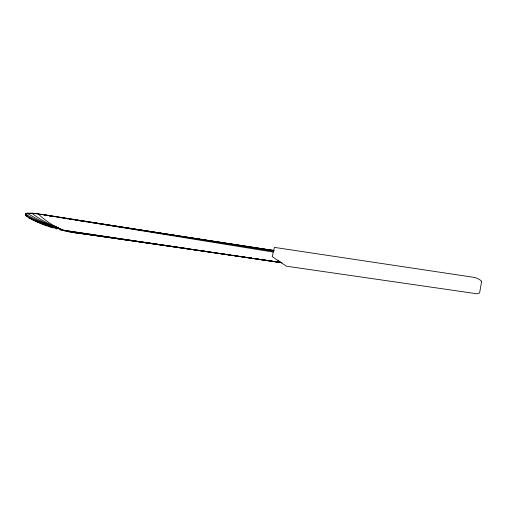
<?xml version="1.0" encoding="UTF-8"?>
<svg xmlns="http://www.w3.org/2000/svg" width="507" height="507" viewBox="0 0 507 507"><rect width="100%" height="100%" fill="white"/><g stroke="black" fill="none" stroke-linecap="round" stroke-linejoin="round"><path stroke-width="0.76" d="M57.703 228.15L58.083 227.763A132.669 83.947 89.6 0 0 78.667 233.087L80.239 233.302M40.902 223.194C35.642 221.115 30.097 219.239 25.718 215.545L25.35 214.043L27.41 213.232L31.808 213.194L38.247 213.954L273.292 252.074M56.885 227.897L58.083 227.763L60.276 229.088A122.162 51.695 -82.5 0 0 70.505 231.895M56.144 227.637L58.083 227.763L58.539 228.372M81.804 233.524L87.299 234.278M88.871 234.494L91.222 234.817M92.794 235.039L94.359 235.254M95.931 235.47L98.282 235.793M99.854 236.008L101.425 236.224M103.777 236.547L105.348 236.769M106.914 236.984L108.485 237.2M110.837 237.523L112.408 237.739M117.903 238.499L119.468 238.715M168.749 245.927L71.81 232.231L230.66 255.091M170.054 246.142L172.405 246.472M173.971 246.694L175.79 246.915M177.108 247.131L179.459 247.467M181.024 247.689L182.824 247.91M184.155 248.126L186.506 248.462M188.078 248.677L189.643 248.899M195.125 249.672L196.697 249.894M202.179 250.667L203.934 250.895M232.225 255.313L237.701 256.105M239.266 256.327L244.742 257.119M246.307 257.341L247.872 257.569M249.438 257.79L251.789 258.126L250.173 257.854M254.913 258.583L253.348 258.355L255.655 258.652M256.479 258.804L258.83 259.14L257.226 258.874M269.002 260.604L267.436 260.383L268.976 260.585M270.567 260.832L272.132 261.054M274.477 261.397L276.042 261.618M171.81 246.478L68.375 231.465L281.734 262.734L64.934 230.463L281.968 262.803M173.375 246.706L189.048 248.981M190.619 249.21L196.101 250.002M197.667 250.23L210.209 252.049M211.774 252.277L213.339 252.505M214.911 252.733L217.262 253.075M218.828 253.304L227.447 254.552M229.012 254.78L230.584 255.008M232.149 255.236L234.5 255.579M236.066 255.807L241.554 256.599M243.119 256.827L247.822 257.512M270.548 260.813L272.899 261.149M274.464 261.378L276.03 261.606M153.285 232.25L154.939 232.504M156.41 232.726L171.347 234.982M172.811 235.204L178.382 236.047M179.833 236.268L181.506 236.522M182.957 236.744L184.637 236.991M186.082 237.213L191.665 238.056M193.11 238.277L274.312 250.559M55.536 227.377L58.083 227.763L58.894 228.784A125.546 22.523 -77.2 0 0 62.146 230.368M59.851 217.573L61.41 217.814M70.777 219.252L69.218 219.011L70.79 219.284M84.048 221.293L75.461 219.975L77.039 220.247M85.607 221.534L87.172 221.774M100.443 223.815L88.731 222.015L90.322 222.307M102.002 224.056L273.729 250.458M78.604 220.494L84.073 221.337M85.632 221.584L87.198 221.825M91.881 222.548L93.446 222.795M95.005 223.036L96.571 223.276M98.13 223.517L100.475 223.885M102.034 224.126L106.724 224.848M108.283 225.095L109.848 225.336M111.407 225.577L112.972 225.818M114.531 226.059L165.307 233.93M166.866 234.171L273.875 250.762L45.972 215.107M273.21 251.212L42.151 214.417A141.548 94.435 -70.9 0 1 48.222 215.621M71.658 231.902L73.217 232.168M74.776 232.428L78.667 233.087M29.938 217.915L28.398 217.604A129.754 114.05 -41.7 0 0 52.861 226.642L58.083 227.763L57.43 228.397A128.265 9.69 -72.6 0 1 55.612 228.486M55.098 227.149L58.083 227.763L56.004 227.954A130.077 42.087 -67.9 0 1 48.678 226.356M27.239 215.925L25.718 215.545A129.329 122.415 -5.5 0 0 52.455 226.312L58.083 227.763L54.686 226.059A132.669 83.947 89.6 0 1 38.247 213.954M54.87 226.965L58.083 227.763L54.705 227.491A130.876 71.81 -62.5 0 1 39.521 222.706M54.87 226.832L58.083 227.763L53.628 227.047A130.692 96.431 -55.1 0 1 33.132 220.051M26.846 214.112A139.52 133.658 -26.9 0 0 25.35 214.043L26.852 214.48M280.853 262.436L278.064 260.541M55.092 226.768L58.083 227.763L53.59 225.983A123.131 98.009 78.5 0 1 31.808 213.194A130.039 109.677 -67.6 0 1 42.899 214.721M32.385 213.662A134.501 126.655 -51.3 0 0 27.41 213.232L28.886 213.726M31.808 213.194L33.247 213.758M54.686 226.059L55.529 226.775M25.35 214.043A129.925 120.571 33.8 0 0 52.449 226.084L58.083 227.763L52.836 225.97A127.276 112.808 59.3 0 1 27.41 213.232M44.103 214.968A130.039 109.677 -67.6 0 1 45.3 215.234M481.65 281.284L479.603 292.957L477.207 293.807L286.392 266.194L272.234 256.586L274.395 247.384L475.205 277.538L479.502 279.503L481.65 281.284M265.871 260.154L260.395 259.369L265.845 260.129M279.173 262.068L277.608 261.846L279.167 262.062M51.264 216.255L49.705 216.014L51.264 216.255M64.535 218.295L62.976 218.054L64.541 218.314M67.659 218.77L66.094 218.536L67.665 218.796M73.902 219.734L72.343 219.493L73.914 219.765"/></g></svg>
